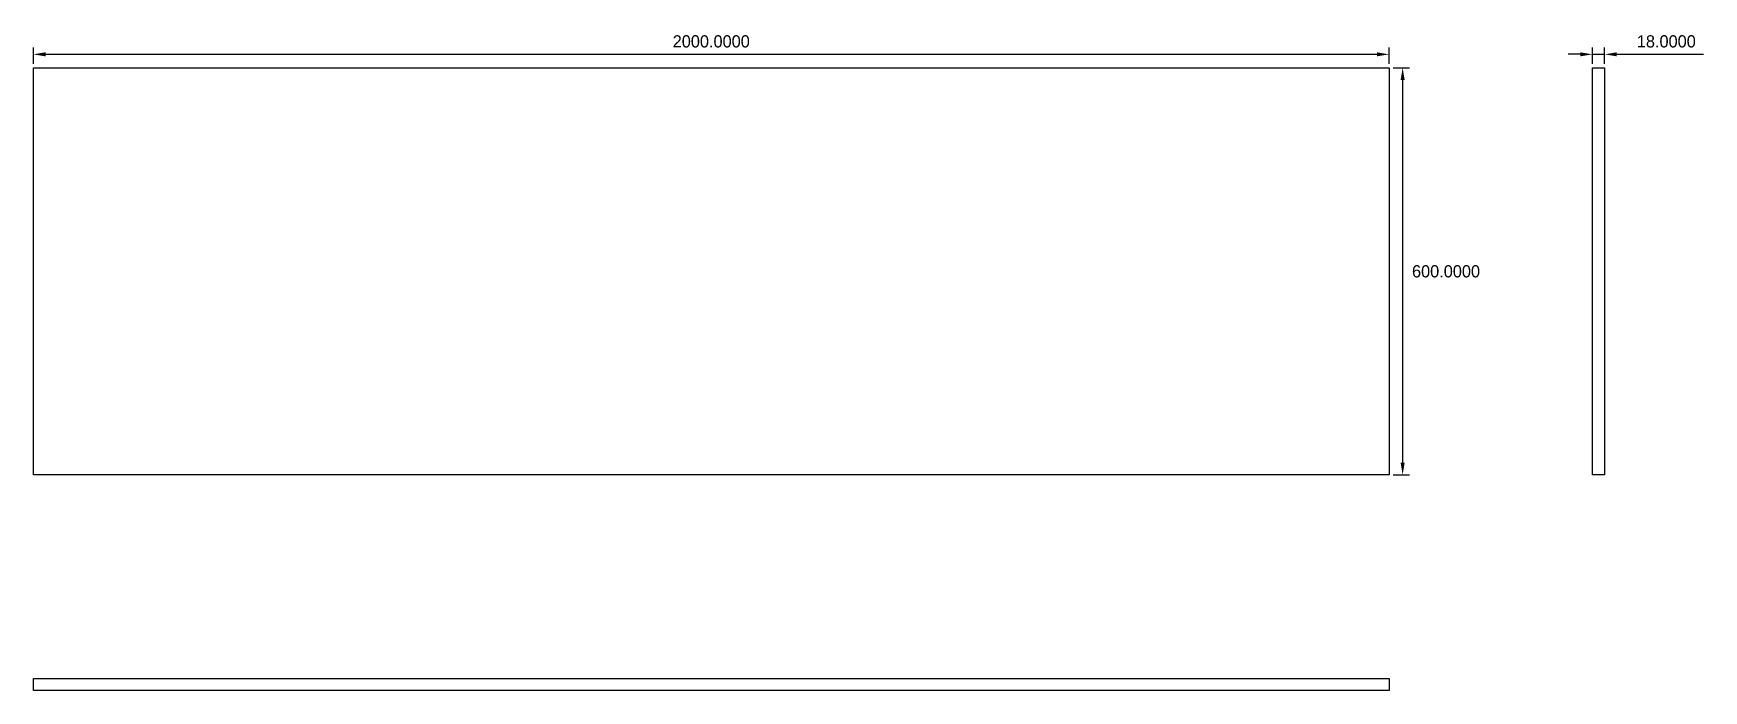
# Model space of a CAD drawing. Extents: x -2000 to 464, y -318 to 651.
import ezdxf

# ---------------------------------------------------------------- set-up
doc = ezdxf.new("R2010")
doc.units = 0
doc.header["$MEASUREMENT"] = 0
doc.layers.add('实线', color=7, linetype='Continuous')
doc.layers.add('标注', color=7, linetype='Continuous')
doc.dimstyles.get("Standard").update_dxf_attribs({"dimtxt": 18, "dimasz": 18, "dimexe": 10, "dimexo": 6, "dimgap": 10, "dimtad": 2, "dimtih": 1, "dimtoh": 1, "dimdec": 4, "dimzin": 0, "dimdsep": 46, "dimtxsty": 'Standard', "dimcen": 0.09, "dimadec": 0, "dimazin": 0, "dimtfac": 1, "dimtdec": 4, "dimtmove": 0, "dimatfit": 3, "dimfxl": 1, "dimtolj": 1, "dimtzin": 0, "dimarcsym": 0})

# ---------------------------------------------------------------- blocks, each defined once
blk = doc.blocks.new('*D7')
at = {"layer": 'DEFPOINTS', "color": 0, "transparency": 16777216}
for p in [(0, 620), (-2000, 600), (0, 600)]:
    blk.add_point(p, dxfattribs=at)
at = {"layer": '标注', "color": 0, "lineweight": -2, "transparency": 16777216}
for p, q in [((-2000, 606), (-2000, 630)), ((-1982, 620), (-18, 620)), ((0, 606), (0, 630))]:
    blk.add_line(p, q, dxfattribs=at)
at = {"layer": '标注', "color": 0, "transparency": 16777216}
for points in [[(-1982, 623), (-1982, 617), (-2000, 620)], [(-18, 623), (-18, 617), (0, 620)]]:
    blk.add_solid(points, dxfattribs=at)
at = {"layer": '标注', "color": 0, "transparency": 16777216, "insert": (-1000, 639), "char_height": 18, "attachment_point": 5}
blk.add_mtext('\\A1;2000.0000', dxfattribs=at)
blk = doc.blocks.new('*D8')
at = {"layer": 'DEFPOINTS', "color": 0, "transparency": 16777216}
for p in [(0, 600), (0, 0), (20, 0)]:
    blk.add_point(p, dxfattribs=at)
at = {"layer": '标注', "color": 0, "lineweight": -2, "transparency": 16777216}
for p, q in [((6, 600), (30, 600)), ((20, 582), (20, 18)), ((6, 0), (30, 0))]:
    blk.add_line(p, q, dxfattribs=at)
at = {"layer": '标注', "color": 0, "transparency": 16777216}
for points in [[(17, 582), (23, 582), (20, 600)], [(17, 18), (23, 18), (20, 0)]]:
    blk.add_solid(points, dxfattribs=at)
at = {"layer": '标注', "color": 0, "transparency": 16777216, "insert": (84, 300), "char_height": 18, "attachment_point": 5}
blk.add_mtext('\\A1;600.0000', dxfattribs=at)
blk = doc.blocks.new('*D10')
at = {"color": 0, "linetype": 'Continuous', "lineweight": -2, "transparency": 16777216}
for p, q in [((282, 620), (264, 620)), ((300, 606), (300, 630)), ((300, 620), (318, 620)), ((318, 606), (318, 630)), ((336, 620), (464, 620))]:
    blk.add_line(p, q, dxfattribs=at)
at = {"color": 0, "linetype": 'Continuous', "transparency": 16777216}
for points in [[(282, 623), (282, 617), (300, 620)], [(336, 623), (336, 617), (318, 620)]]:
    blk.add_solid(points, dxfattribs=at)
at = {"layer": 'DEFPOINTS', "color": 0, "linetype": 'Continuous', "transparency": 16777216}
for p in [(318, 620), (300, 600), (318, 600)]:
    blk.add_point(p, dxfattribs=at)
at = {"color": 0, "linetype": 'Continuous', "transparency": 16777216, "insert": (409, 639), "char_height": 18, "attachment_point": 5}
blk.add_mtext('\\A1;18.0000', dxfattribs=at)

msp = doc.modelspace()

# ---------------------------------------------------------------- linework, layer by layer
at = {"layer": '实线'}
for points in [[(-2000, 0), (-2000, 600), (0, 600), (0, 0)], [(300, 0), (300, 600), (318, 600), (318, 0)], [(-2000, -318), (-2000, -300), (0, -300), (0, -318)]]:
    msp.add_lwpolyline(points, close=True, dxfattribs=at)

# ---------------------------------------------------------------- dimensions: what is measured, and where the dimension line sits
at = {"linetype": 'Continuous'}
dim = msp.add_aligned_dim(p1=(300, 600), p2=(318, 600), distance=20, dimstyle='Standard', dxfattribs=at)
dim.commit()
dim.dimension.update_dxf_attribs({"geometry": '*D10', "text_midpoint": (409, 639)})
at = {"layer": '标注'}
for p1, p2, picture, middle in [((-2000, 600), (0, 600), '*D7', (-1000, 639)), ((0, 600), (0, 0), '*D8', (84, 300))]:
    dim = msp.add_aligned_dim(p1=p1, p2=p2, distance=20, dimstyle='Standard', dxfattribs=at)
    dim.commit()
    dim.dimension.update_dxf_attribs({"geometry": picture, "text_midpoint": middle})

doc.saveas('drawing.dxf')
